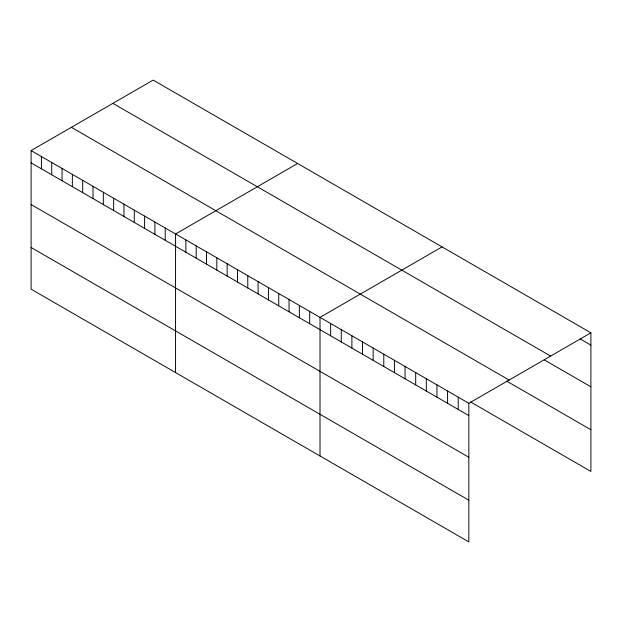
<?xml version="1.0" encoding="UTF-8"?>
<svg xmlns="http://www.w3.org/2000/svg" width="622" height="622" viewBox="0 0 622 622"><rect width="100%" height="100%" fill="white"/><g stroke="black" fill="none" stroke-linecap="round" stroke-linejoin="round"><path stroke-width="0.93" d="M31.1 150.571L468.84 403.297L468.84 541.902L31.1 289.176L31.1 150.571L153.16 80.098L590.9 332.824L590.9 471.429L470.691 402.022M297.611 163.5L175.552 233.973L175.552 372.57M442.071 246.903L320.011 317.375L320.011 455.973M468.84 403.297L590.9 332.824M580.272 338.982L590.9 345.124M112.877 103.353L550.618 356.079M544.289 359.889L590.9 386.806M71.382 127.316L509.123 380.042M506.673 381.115L590.9 429.748M31.1 162.863L468.84 415.589M31.1 204.545L468.84 457.271M31.1 247.494L468.84 500.22M458.212 397.163L458.212 409.455M447.576 391.02L447.576 403.32M436.947 384.886L436.947 397.178M426.319 378.751L426.319 391.044M415.683 372.609L415.683 384.901M405.054 366.475L405.054 378.767M394.426 360.332L394.426 372.632M383.79 354.198L383.79 366.49M373.161 348.063L373.161 360.356M362.533 341.921L362.533 354.213M351.897 335.787L351.897 348.079M341.268 329.644L341.268 341.945M330.64 323.51L330.64 335.802M309.686 311.412L309.686 323.712M299.369 305.456L299.369 317.749M289.051 299.501L289.051 311.793M278.734 293.545L278.734 305.837M268.416 287.589L268.416 299.882M258.099 281.626L258.099 293.926M247.781 275.67L247.781 287.963M237.464 269.715L237.464 282.007M227.147 263.759L227.147 276.051M216.829 257.803L216.829 270.096M206.512 251.84L206.512 264.14M196.187 245.884L196.187 258.177M185.869 239.929L185.869 252.221M165.234 228.017L165.234 240.31M154.917 222.054L154.917 234.354M144.599 216.098L144.599 228.391M134.282 210.143L134.282 222.435M123.965 204.187L123.965 216.479M113.647 198.231L113.647 210.524M103.33 192.276L103.33 204.568M93.012 186.312L93.012 198.612M82.687 180.357L82.687 192.649M72.37 174.401L72.37 186.693M62.052 168.445L62.052 180.738M51.735 162.49L51.735 174.782M41.417 156.526L41.417 168.826"/></g></svg>
